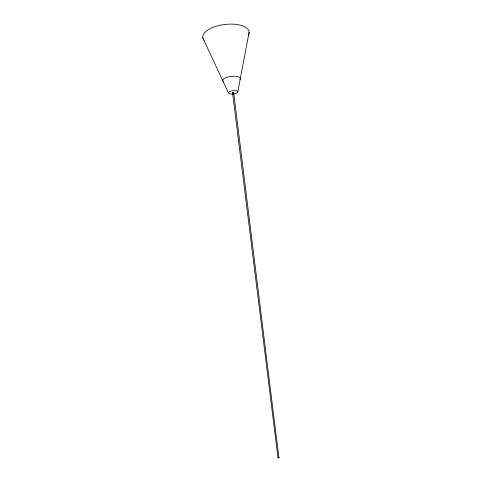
<?xml version="1.0" encoding="UTF-8"?>
<svg xmlns="http://www.w3.org/2000/svg" width="482" height="482" viewBox="0 0 482 482"><rect width="100%" height="100%" fill="white"/><g stroke="black" fill="none" stroke-linecap="round" stroke-linejoin="round"><path stroke-width="0.72" d="M237.801 91.785A4.724 1.669 -7.1 0 0 230.655 91.182A4.724 1.669 -7.1 0 0 230.884 94.062A4.724 1.669 -7.1 0 0 237.801 91.785L249.128 32.282M232.529 92.55L233.643 92.393L278.933 457.816L277.975 457.773L232.529 92.55L233.643 92.393M277.975 457.773L279.18 457.641M202.82 37.867L228.426 92.924M223.166 81.53A8.845 3.296 -7.1 0 1 231.197 76.343A8.845 3.296 -7.1 0 1 240.066 79.482M204.091 40.374A23.335 10.291 -7.1 0 1 224.865 24.474A23.335 10.291 -7.1 0 1 248.405 35.023"/></g></svg>
